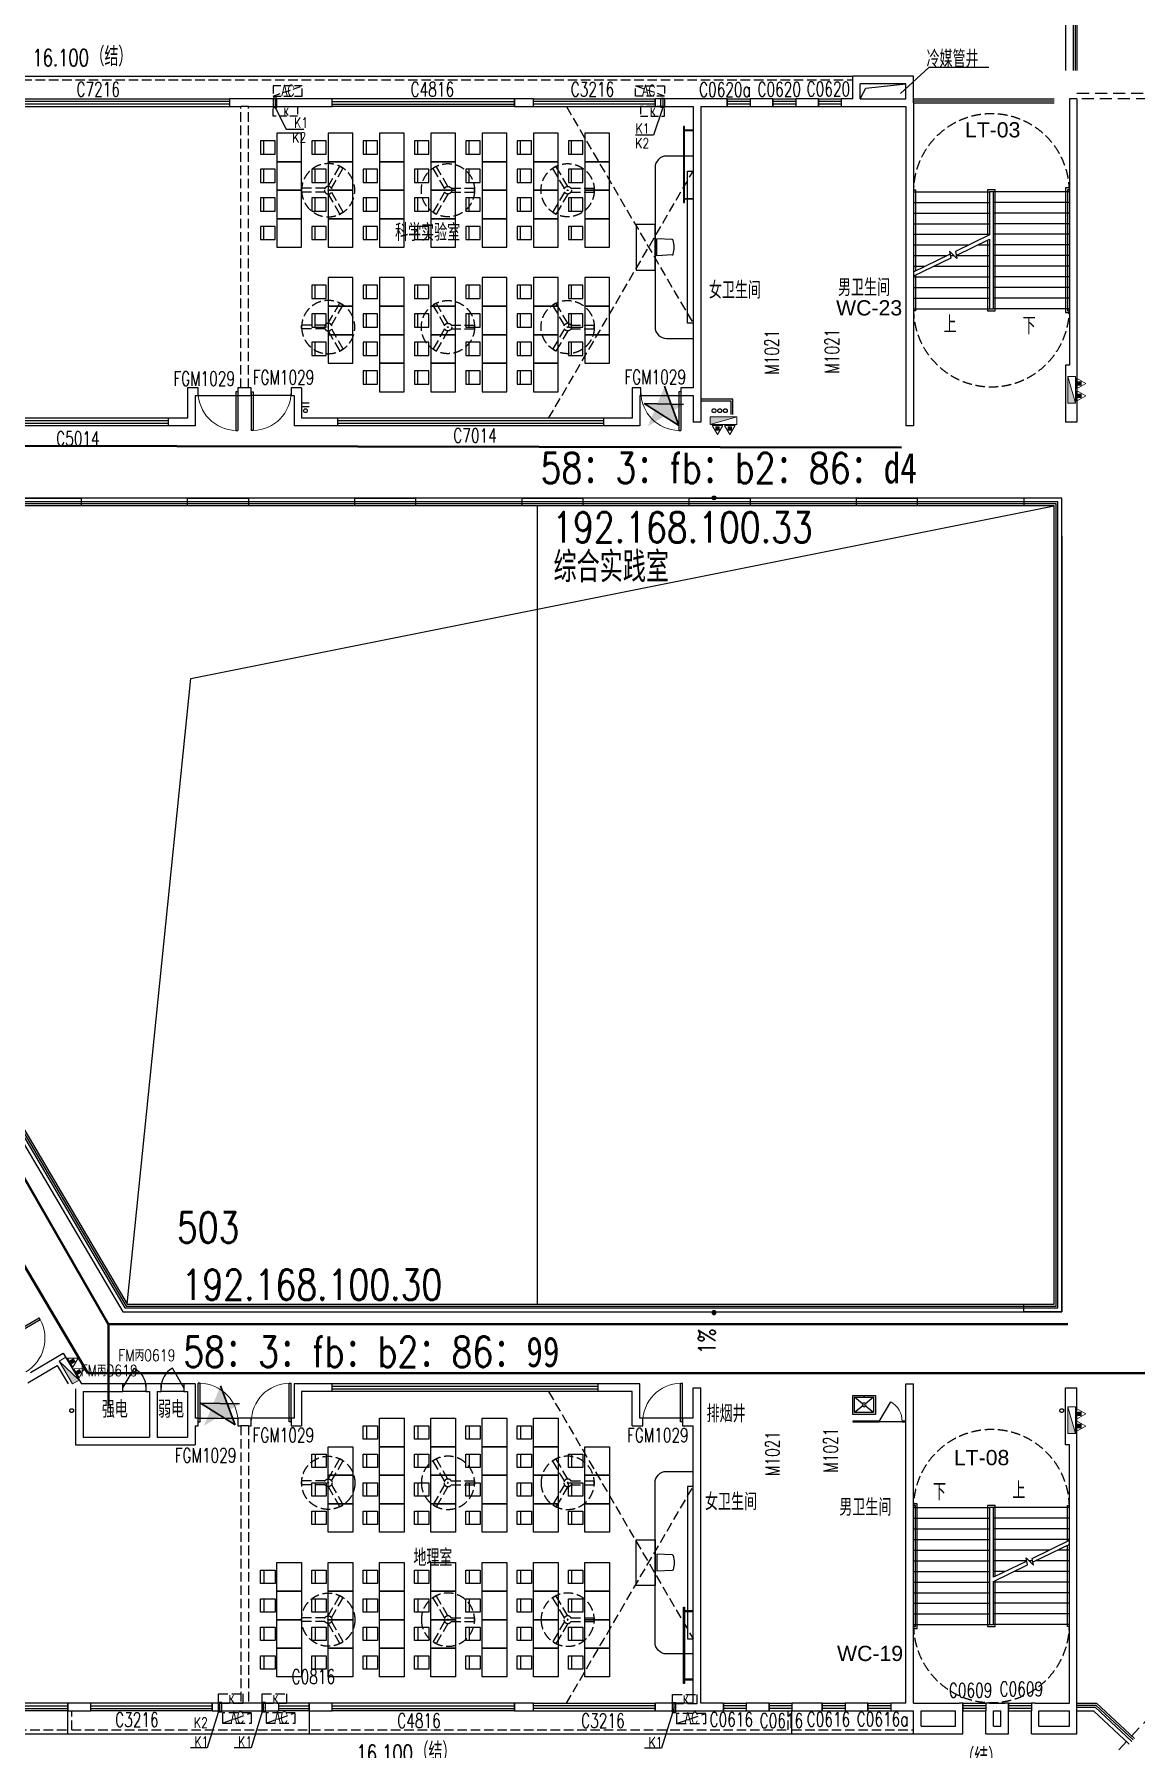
# Model space of a CAD drawing. Extents: x 447078 to 1776277, y 243534 to 519428.
# Drawn here: x 1409861 to 1438842, y 382447 to 427543 of the extents above; entities that cross this region are included whole.
import ezdxf

# ---------------------------------------------------------------- set-up
doc = ezdxf.new("R2010")
doc.units = 0
doc.header["$LTSCALE"] = 1000
doc.header["$MEASUREMENT"] = 0
for name, pattern in [('AP-02-RETAIL$0$DASH', [0.35, 0.25, -0.1]), ('CCDID0GLB00001', [30, 26.5, -1.5, 0.5, -1.5]), ('DASH', [0.35, 0.25, -0.1]), ('HIDDEN2', [4.7625, 3.175, -1.5875]), ('HIDDEN3', [1.905, 1.27, -0.635])]:
    doc.linetypes.add(name, pattern=pattern)
for name, color, linetype, lineweight in [('1#2#五层消火栓$0$P-HUDR-MISC', 13, 'Continuous', 25), ('1#2#五层消火栓$0$体育文娱中心3F消火栓$0$P-HUDR-MISC', 13, 'Continuous', 20), ('A桥架图层', 2, 'Continuous', 40), ('A门禁安装位置', 1, 'Continuous', 30)]:
    doc.layers.add(name, color=color, linetype=linetype, lineweight=lineweight)
doc.layers.add('2016.03.08修改', color=220, linetype='Continuous', plot=False)
doc.layers.add('2016.03.08房间名称备份', color=227, linetype='Continuous', plot=False)
for name, color, linetype in [('A-DOOR', 2, 'Continuous'), ('A-DOOR-FIRE', 2, 'Continuous'), ('A-DRAI', 61, 'Continuous'), ('A-EQPM-MECH', 191, 'Continuous'), ('A-FIXT', 211, 'Continuous'), ('A-FIXT-DASH', 211, 'HIDDEN3'), ('A-FURN', 251, 'Continuous'), ('A-HOLE', 41, 'Continuous'), ('A-HOLE-DASH', 21, 'HIDDEN2'), ('A-HRAL', 104, 'Continuous'), ('A-HYDR', 1, 'CCDID0GLB00001'), ('A-OVER', 23, 'Continuous'), ('A-STRS', 2, 'Continuous'), ('A-WALL', 140, 'Continuous'), ('A-WIND', 2, 'Continuous'), ('A-WIND-IDEN', 4, 'Continuous'), ('G-0-XREF', 2, 'Continuous'), ('G-ANNO-NOTE', 80, 'Continuous'), ('X-连廊栏杆修改', 43, 'Continuous'), ('家具', 9, 'Continuous')]:
    doc.layers.add(name, color=color, linetype=linetype)
doc.styles.add('_TCH_DIM', font='SIMPLEX', dxfattribs={"bigfont": 'GBCBIG'})
doc.styles.add('_TCH_WINDOW', font='SIMPLEX', dxfattribs={"height": 3.5, "bigfont": 'GBCBIG'})
doc.styles.add('CCDI_T_G01', font='')
doc.styles.add('CCDI_T_G02', font='simplex.shx', dxfattribs={"width": 0.8, "bigfont": 'zjdz.shx'})
doc.styles.add('Note$0$CCDI-TOG-02', font='simplex.shx', dxfattribs={"width": 0.8, "bigfont": 'zjdz.shx'})
doc.styles.get('CCDI_T_G01').set_extended_font_data('Arial')

# ---------------------------------------------------------------- blocks, each defined once
blk = doc.blocks.new('3600-2')
at = {"layer": 'A-STRS'}
for p, q in [((-2050, -280), (-50, -280)), ((2050, -280), (50, -280)), ((-2050, -560), (-50, -560)), ((-2050, -840), (-50, -840)), ((2050, -560), (50, -560)), ((2050, -840), (50, -840)), ((-2050, -1120), (-50, -1120)), ((2050, -1120), (50, -1120)), ((-2050, -1400), (-50, -1400)), ((-2050, -1680), (-50, -1680)), ((1519, -1400), (50, -1400)), ((926, -1680), (50, -1680)), ((1083, -1680), (989, -1680)), ((2050, -1680), (1171, -1680)), ((2050, -1400), (1748, -1400)), ((-2050, -1960), (-50, -1960)), ((-2050, -2240), (-50, -2240)), ((365, -1960), (50, -1960)), ((2050, -2240), (50, -2240)), ((2050, -1960), (594, -1960)), ((-2050, -2520), (-50, -2520)), ((2050, -2520), (50, -2520)), ((-2050, -2800), (-50, -2800)), ((-2050, -3080), (-50, -3080)), ((2050, -2800), (50, -2800)), ((2050, -3080), (50, -3080)), ((-2050, -3360), (-50, -3360)), ((2050, -3360), (50, -3360))]:
    blk.add_line(p, q, dxfattribs=at)
for points in [[(-2050, -3460), (-1950, -3460), (-1950, -180), (-2050, -180)], [(-2050, -3410), (-2000, -3410), (-2000, -230), (-2050, -230)], [(100, -2088), (100, -230), (-100, -230), (-100, -3410), (100, -3410), (100, -2200)], [(50, -2113), (50, -280), (-50, -280), (-50, -3360), (50, -3360), (50, -2224)], [(2000, -1167), (2000, -230), (2050, -230)], [(50, -2224), (947, -1789), (912, -1605), (1105, -1793), (1071, -1617), (2050, -1142)], [(2050, -1254), (1091, -1719)], [(2050, -3410), (2000, -3410), (2000, -1278)], [(927, -1687), (50, -2113)]]:
    blk.add_lwpolyline(points, dxfattribs=at)
at = {"layer": 'A-STRS', "linetype": 'DASH'}
for centre, start, end in [((0, -280), 0, 180), ((0, -3360), 180, 0)]:
    blk.add_arc(centre, 2051, start, end, dxfattribs=at)
blk = doc.blocks.new('连廊2F')
at = {"layer": 'A-HRAL'}
for p, q in [((101066, 106373), (101066, 99123)), ((101116, 106373), (101116, 99123))]:
    blk.add_line(p, q, dxfattribs=at)
for points in [[(101166, 56123), (101665, 56123), (102644, 55209)], [(101166, 56073), (101646, 56073), (102610, 55173)]]:
    blk.add_lwpolyline(points, dxfattribs=at)
at = {"layer": 'A-OVER'}
blk.add_line((100866, 106373), (100866, 99123), dxfattribs=at)
at = {"layer": 'X-连廊栏杆修改'}
blk.add_line((101166, 106373), (101166, 99123), dxfattribs=at)
for points in [[(101166, 56173), (101685, 56173), (102678, 55246)], [(101166, 55973), (101606, 55973), (102542, 55100)]]:
    blk.add_lwpolyline(points, dxfattribs=at)
blk = doc.blocks.new('DI LOU')
at = {"layer": 'A-FIXT'}
h = blk.add_hatch(dxfattribs=at)
h.set_pattern_fill('ANSI31', color=256, scale=10)
h.set_pattern_definition([(45, (-842091.153, -1894175.001), (-11.22532015, 11.22532015), [])])
h.paths.add_polyline_path([(-50, 0, 1), (50, 0, 1)])
blk.add_circle((0, 0), 50, dxfattribs=at)
blk = doc.blocks.new('PSG-LG1')
at = {"layer": 'A-DRAI'}
for centre in [(34500, 8700), (34650, 8700), (43600, 8700), (54350, 8700), (54500, 8700), (23792, 5228), (18274, 2571), (29446, -4765), (29575, -4689), (35966, -15330), (35837, -15406)]:
    blk.add_circle(centre, 50, dxfattribs=at)
at = {"layer": 'A-HYDR'}
for centre in [(54650, 8700), (23663, 5151), (18145, 2495), (37450, -17600), (63500, -17600)]:
    blk.add_circle(centre, 50, dxfattribs=at)
at = {"layer": 'A-WALL'}
for points in [[(34800, 8500), (34800, 8900), (34400, 8900)], [(34750, 8500), (34750, 8850), (34400, 8850)], [(43700, 8900), (43500, 8900)], [(43700, 8800), (43500, 8800)], [(54850, 8600), (54850, 9000), (54000, 9000)], [(54800, 8600), (54800, 8950), (54000, 8950)], [(24013, 5143), (23626, 4914), (23473, 5172)], [(23988, 5186), (23643, 4982), (23516, 5198)], [(29591, -4513), (29203, -4741), (29330, -4957)], [(29616, -4556), (29272, -4759), (29373, -4931)], [(36128, -15402), (35740, -15630), (35613, -15415)], [(36103, -15358), (35758, -15562), (35656, -15389)], [(36128, -15402), (36103, -15358)]]:
    blk.add_lwpolyline(points, dxfattribs=at)
blk = doc.blocks.new('CHAIR4')
at = {"layer": 'A-FURN'}
for p, q in [((-449, 226), (0, 248)), ((0, 248), (0, -248)), ((-449, -226), (0, -248))]:
    blk.add_line(p, q, dxfattribs=at)
for centre, radius, start, end in [((267, 0), 767, 164.2925, 195.7075), ((-447, 201), 25, 92.8624, 164.2925), ((-447, -201), 25, 195.7075, 267.1376)]:
    blk.add_arc(centre, radius, start, end, dxfattribs=at)
blk = doc.blocks.new('YZ')
at = {"layer": 'A-FURN'}
blk.add_line((85, 175), (85, -175), dxfattribs=at)
blk.add_lwpolyline([(0, -175), (0, 175), (380, 175), (380, -175)], close=True, dxfattribs=at)
blk = doc.blocks.new('dfc-1')
at = {"layer": 'A-FURN', "linetype": 'DASH'}
for p, q in [((0, 100), (306, 630)), ((87, 50), (392, 580)), ((-87, 50), (-698, 50)), ((-87, -50), (-698, -50)), ((0, -100), (306, -630)), ((87, -50), (392, -580))]:
    blk.add_line(p, q, dxfattribs=at)
for radius in [700, 100, 10]:
    blk.add_circle((0, 0), radius, dxfattribs=at)
for start, end in [(55.904, 64.096), (175.904, 184.096), (295.904, 304.096)]:
    blk.add_arc((0, 0), 700, start, end, dxfattribs=at)
blk = doc.blocks.new('JSJ-JS')
at = {"layer": 'A-FURN'}
for points in [[(-6750, 3400), (-6100, 3400), (-6100, 2650), (-6750, 2650)], [(-5400, 3400), (-4750, 3400), (-4750, 2650), (-5400, 2650)], [(-4050, 3400), (-3400, 3400), (-3400, 2650), (-4050, 2650)], [(-2700, 3400), (-2050, 3400), (-2050, 2650), (-2700, 2650)], [(-8100, 2650), (-7450, 2650), (-7450, 1900), (-8100, 1900)], [(-6750, 2650), (-6100, 2650), (-6100, 1900), (-6750, 1900)], [(-5400, 2650), (-4750, 2650), (-4750, 1900), (-5400, 1900)], [(-4050, 2650), (-3400, 2650), (-3400, 1900), (-4050, 1900)], [(-2700, 2650), (-2050, 2650), (-2050, 1900), (-2700, 1900)], [(-1350, 2650), (-700, 2650), (-700, 1900), (-1350, 1900)], [(-8100, 1900), (-7450, 1900), (-7450, 1150), (-8100, 1150)], [(-6750, 1900), (-6100, 1900), (-6100, 1150), (-6750, 1150)], [(-5400, 1900), (-4750, 1900), (-4750, 1150), (-5400, 1150)], [(-4050, 1900), (-3400, 1900), (-3400, 1150), (-4050, 1150)], [(-2700, 1900), (-2050, 1900), (-2050, 1150), (-2700, 1150)], [(-1350, 1900), (-700, 1900), (-700, 1150), (-1350, 1150)], [(1500, 1600), (1350, 1600), (1350, -2400), (1500, -2400)], [(-8100, 1150), (-7450, 1150), (-7450, 400), (-8100, 400)], [(-6750, 1150), (-6100, 1150), (-6100, 400), (-6750, 400)], [(-5400, 1150), (-4750, 1150), (-4750, 400), (-5400, 400)], [(-4050, 1150), (-3400, 1150), (-3400, 400), (-4050, 400)], [(-2700, 1150), (-2050, 1150), (-2050, 400), (-2700, 400)], [(-1350, 1150), (-700, 1150), (-700, 400), (-1350, 400)], [(500, 200), (500, -1000), (0, -1000), (0, 200)], [(-9450, -400), (-8800, -400), (-8800, -1150), (-9450, -1150)], [(-8100, -400), (-7450, -400), (-7450, -1150), (-8100, -1150)], [(-6750, -400), (-6100, -400), (-6100, -1150), (-6750, -1150)], [(-5400, -400), (-4750, -400), (-4750, -1150), (-5400, -1150)], [(-4050, -400), (-3400, -400), (-3400, -1150), (-4050, -1150)], [(-2700, -400), (-2050, -400), (-2050, -1150), (-2700, -1150)], [(-1350, -400), (-700, -400), (-700, -1150), (-1350, -1150)], [(-9450, -1150), (-8800, -1150), (-8800, -1900), (-9450, -1900)], [(-8100, -1150), (-7450, -1150), (-7450, -1900), (-8100, -1900)], [(-6750, -1150), (-6100, -1150), (-6100, -1900), (-6750, -1900)], [(-5400, -1150), (-4750, -1150), (-4750, -1900), (-5400, -1900)], [(-4050, -1150), (-3400, -1150), (-3400, -1900), (-4050, -1900)], [(-2700, -1150), (-2050, -1150), (-2050, -1900), (-2700, -1900)], [(-1350, -1150), (-700, -1150), (-700, -1900), (-1350, -1900)], [(1250, -3575), (1250, -1575), (1270, -1575), (1270, -3575)], [(1500, -1685), (1500, -1665), (1270, -1665), (1270, -1685)], [(-9450, -1900), (-8800, -1900), (-8800, -2650), (-9450, -2650)], [(-8100, -1900), (-7450, -1900), (-7450, -2650), (-8100, -2650)], [(-6750, -1900), (-6100, -1900), (-6100, -2650), (-6750, -2650)], [(-5400, -1900), (-4750, -1900), (-4750, -2650), (-5400, -2650)], [(-4050, -1900), (-3400, -1900), (-3400, -2650), (-4050, -2650)], [(-2700, -1900), (-2050, -1900), (-2050, -2650), (-2700, -2650)], [(-1350, -1900), (-700, -1900), (-700, -2650), (-1350, -2650)], [(-9450, -2650), (-8800, -2650), (-8800, -3400), (-9450, -3400)], [(-8100, -2650), (-7450, -2650), (-7450, -3400), (-8100, -3400)], [(-6750, -2650), (-6100, -2650), (-6100, -3400), (-6750, -3400)], [(-5400, -2650), (-4750, -2650), (-4750, -3400), (-5400, -3400)], [(-4050, -2650), (-3400, -2650), (-3400, -3400), (-4050, -3400)], [(-2700, -2650), (-2050, -2650), (-2050, -3400), (-2700, -3400)], [(-1350, -2650), (-700, -2650), (-700, -3400), (-1350, -3400)], [(1500, -3485), (1500, -3465), (1270, -3465), (1270, -3485)]]:
    blk.add_lwpolyline(points, close=True, dxfattribs=at)
at = {"layer": '家具', "linetype": 'DASH'}
for points in [[(-2302, 4100), (1500, -2400)], [(-1834, -4100), (1500, 1600)]]:
    blk.add_lwpolyline(points, dxfattribs=at)
at = {"layer": '家具'}
blk.add_lwpolyline([(1500, -2800), (800, -2800, -0.414214), (500, -2500), (500, 1700, -0.414214), (800, 2000), (1500, 2000)], format="xyb", dxfattribs=at)
at = {"layer": 'A-FURN'}
for name, p in [('YZ', (-7180, 3025)), ('YZ', (-5830, 3025)), ('YZ', (-4480, 3025)), ('YZ', (-3130, 3025)), ('dfc-1', (-8100, 1700)), ('YZ', (-8530, 2275)), ('YZ', (-7180, 2275)), ('YZ', (-5830, 2275)), ('YZ', (-4480, 2275)), ('YZ', (-3130, 2275)), ('YZ', (-1780, 2275)), ('YZ', (-8530, 1525)), ('YZ', (-7180, 1525)), ('YZ', (-5830, 1525)), ('YZ', (-4480, 1525)), ('YZ', (-3130, 1525)), ('YZ', (-1780, 1525)), ('YZ', (-8530, 775)), ('YZ', (-7180, 775)), ('YZ', (-5830, 775)), ('YZ', (-4480, 775)), ('YZ', (-3130, 775)), ('YZ', (-1780, 775)), ('YZ', (-9880, -775)), ('YZ', (-8530, -775)), ('YZ', (-7180, -775)), ('YZ', (-5830, -775)), ('YZ', (-4480, -775)), ('YZ', (-3130, -775)), ('YZ', (-1780, -775)), ('YZ', (-9880, -1525)), ('dfc-1', (-8100, -1900)), ('YZ', (-8530, -1525)), ('YZ', (-7180, -1525)), ('YZ', (-5830, -1525)), ('YZ', (-4480, -1525)), ('YZ', (-3130, -1525)), ('YZ', (-1780, -1525)), ('YZ', (-9880, -2275)), ('YZ', (-8530, -2275)), ('YZ', (-7180, -2275)), ('YZ', (-5830, -2275)), ('YZ', (-4480, -2275)), ('YZ', (-3130, -2275)), ('YZ', (-1780, -2275)), ('YZ', (-9880, -3025)), ('YZ', (-8530, -3025)), ('YZ', (-7180, -3025)), ('YZ', (-5830, -3025)), ('YZ', (-4480, -3025)), ('YZ', (-3130, -3025)), ('YZ', (-1780, -3025))]:
    blk.add_blockref(name, p, dxfattribs=at)
at = {"layer": 'A-FURN', "xscale": -1}
for p in [(-4950, 1700), (-1800, 1700), (-4950, -1900), (-1800, -1900)]:
    blk.add_blockref('dfc-1', p, dxfattribs=at)
at = {"layer": 'A-FURN', "extrusion": (0, 0, -1), "xscale": 0.9000000059604611, "yscale": 0.9000000059604611, "zscale": -0.9000000059604613, "rotation": 359.9999175806988}
blk.add_blockref('CHAIR4', (-550, -400), dxfattribs=at)
blk = doc.blocks.new('KTXT')
at = {"layer": 'A-EQPM-MECH', "linetype": 'DASH'}
blk.add_line((340603, 544837), (341368, 545104), dxfattribs=at)
at = {"layer": 'A-EQPM-MECH'}
blk.add_lwpolyline([(340486, 545130), (340586, 545130), (340586, 545380), (340486, 545380)], close=True, dxfattribs=at)
at = {"layer": 'A-EQPM-MECH', "linetype": 'DASH'}
for points in [[(341135, 545355), (340497, 545355), (340497, 545605), (341135, 545605)], [(340603, 544837), (341368, 544837), (341368, 545104), (340603, 545104)]]:
    blk.add_lwpolyline(points, close=True, dxfattribs=at)
at = {"layer": 'A-EQPM-MECH'}
blk.add_lwpolyline([(340536, 545130), (340536, 545380)], dxfattribs=at)
at = {"layer": 'A-FIXT-DASH'}
blk.add_lwpolyline([(340536, 545257), (340205, 544189), (339758, 544189)], dxfattribs=at)
at = {"layer": 'A-EQPM-MECH', "style": 'Note$0$CCDI-TOG-02', "text_generation_flag": 4, "width": 0.8}
blk.add_text('K', height=200, dxfattribs=at).set_placement((340774, 545575))
at = {"layer": 'A-EQPM-MECH', "style": '_TCH_DIM', "width": 0.705882}
blk.add_text('AC', height=297.5, dxfattribs=at).set_placement((340820, 544837))
at = {"layer": 'A-FIXT-DASH', "style": 'CCDI_T_G02', "width": 0.8}
blk.add_text('K1', height=265.8, dxfattribs=at).set_placement((339862, 544216))
blk = doc.blocks.new('KT-SWSN')
at = {"layer": 'A-EQPM-MECH', "linetype": 'DASH', "ltscale": 0.8}
blk.add_line((934546, 493315), (935311, 493581), dxfattribs=at)
for points in [[(934546, 493315), (935311, 493315), (935311, 493581), (934546, 493581)], [(935183, 492788), (934546, 492788), (934546, 493038), (935183, 493038)]]:
    blk.add_lwpolyline(points, close=True, dxfattribs=at)
at = {"layer": 'A-EQPM-MECH'}
blk.add_lwpolyline([(934546, 493013), (934646, 493013), (934646, 493263), (934546, 493263)], close=True, dxfattribs=at)
blk.add_lwpolyline([(934596, 493263), (934596, 493013)], dxfattribs=at)
at = {"layer": 'A-FIXT-DASH'}
blk.add_lwpolyline([(934596, 493013), (934887, 492446), (935357, 492446)], dxfattribs=at)
at = {"layer": 'A-EQPM-MECH', "style": '_TCH_DIM', "width": 0.705882}
blk.add_text('AC', height=297.5, dxfattribs=at).set_placement((934762, 493315))
at = {"layer": 'A-EQPM-MECH', "style": 'Note$0$CCDI-TOG-02', "text_generation_flag": 4, "width": 0.8}
blk.add_text('K', height=200, dxfattribs=at).set_placement((934822, 493006))
at = {"layer": 'A-FIXT-DASH', "style": 'CCDI_T_G02', "width": 0.8}
blk.add_text('K1', height=265.8, dxfattribs=at).set_placement((935094, 492483))
blk = doc.blocks.new('bc-kty')
at = {"layer": 'A-EQPM-MECH', "linetype": 'DASH', "ltscale": 0.8}
blk.add_line((100, 176), (-665, 443), dxfattribs=at)
for points in [[(100, 176), (-665, 176), (-665, 443), (100, 443)], [(-538, -350), (100, -350), (100, -100), (-538, -100)]]:
    blk.add_lwpolyline(points, close=True, dxfattribs=at)
at = {"layer": 'A-EQPM-MECH'}
blk.add_lwpolyline([(100, -125), (0, -125), (0, 125), (100, 125)], close=True, dxfattribs=at)
blk.add_lwpolyline([(50, 125), (50, -125)], dxfattribs=at)
at = {"layer": 'A-FIXT-DASH'}
blk.add_lwpolyline([(50, -125), (-194, -849), (-664, -849)], dxfattribs=at)
at = {"layer": 'A-EQPM-MECH', "style": '_TCH_DIM', "width": 0.705882}
blk.add_text('AC', height=297.5, dxfattribs=at).set_placement((-487, 176))
at = {"layer": 'A-EQPM-MECH', "style": 'Note$0$CCDI-TOG-02', "text_generation_flag": 4, "width": 0.8}
blk.add_text('K', height=200, dxfattribs=at).set_placement((-284, -132))
at = {"layer": 'A-FIXT-DASH', "style": 'CCDI_T_G02', "width": 0.8}
blk.add_text('K1', height=265.8, dxfattribs=at).set_placement((-664, -812))
blk = doc.blocks.new('200X1200')
at = {"layer": 'X-连廊栏杆修改'}
blk.add_lwpolyline([(-800, 200), (800, 200), (800, 0), (-800, 0)], close=True, dxfattribs=at)
blk = doc.blocks.new('ETE5466')
at = {"layer": 'A-OVER'}
for p in [(-7100, 2200), (-2700, 2200), (1700, 2200), (6100, 2200), (10500, 2200), (14900, 2200)]:
    blk.add_blockref('200X1200', p, dxfattribs=at)
blk = doc.blocks.new('$DorLib2D$00000228')
at = {"color": 0}
blk.add_line((0.5, 0), (0, 0.866), dxfattribs=at)
blk.add_arc((0.5, 0), 1, 120, 180, dxfattribs=at)
blk = doc.blocks.new('$TCHSYS$WIN2D')
for p, q in [((-0.5, 0.5), (0.5, 0.5)), ((-0.5, 0.5), (-0.5, -0.5)), ((0.5, 0.5), (0.5, -0.5)), ((0.5, 0.1667), (-0.5, 0.1667)), ((0.5, -0.1667), (-0.5, -0.1667)), ((-0.5, -0.5), (0.5, -0.5))]:
    blk.add_line(p, q)
blk = doc.blocks.new('$DorLib2D$00000001')
for p, q in [((0.45, 0.975), (0.5, 0.975)), ((0.45, 0), (0.45, 0.975)), ((0.5, 0), (0.5, 0.975)), ((0.5, 0), (0.45, 0))]:
    blk.add_line(p, q)
at = {"lineweight": 13}
blk.add_arc((0.475, 0), 0.975, 91.4693, 180, dxfattribs=at)
blk = doc.blocks.new('$lvtry$00000191')
at = {"color": 0}
for p, q in [((-250, -50, 0), (-39, -219, 0)), ((-250, -450, 0), (-39, -281, 0)), ((39, -219, 0), (250, -50, 0)), ((39, -281, 0), (250, -450, 0))]:
    blk.add_line(p, q, dxfattribs=at)
at = {"color": 0, "elevation": 0}
for points in [[(300, -500), (300, 0), (-300, 0), (-300, -500)], [(250, -450), (250, -50), (-250, -50), (-250, -450)]]:
    blk.add_lwpolyline(points, close=True, dxfattribs=at)
at = {"color": 0}
blk.add_circle((0, -250, 0), 50, dxfattribs=at)
for p in [(0, -50, 0), (0, -250, 0)]:
    blk.add_point(p, dxfattribs=at)
blk = doc.blocks.new('1#2#五层消火栓$0$体育文娱中心3F消火栓$0$A$C59133534')
at = {"layer": '1#2#五层消火栓$0$体育文娱中心3F消火栓$0$P-HUDR-MISC', "ltscale": 5}
blk.add_hatch(color=256, dxfattribs=at).paths.add_polyline_path([(50, 0), (-650, 200), (-650, 0)])
at = {"layer": '1#2#五层消火栓$0$体育文娱中心3F消火栓$0$P-HUDR-MISC'}
h = blk.add_hatch(dxfattribs=at)
h.set_pattern_fill('JIS_WOOD', color=256, scale=20, style=0)
h.set_pattern_definition([(45, (39.371, -152.983), (-10, 10), [])])
h.paths.add_polyline_path([(-410.5, 259), (-410.5, 350), (-501.5, 350), (-501.5, 259)])
h = blk.add_hatch(dxfattribs=at)
h.set_pattern_fill('JIS_WOOD', color=256, scale=20, style=0)
h.set_pattern_definition([(45, (360.371, -152.983), (-10, 10), [])])
h.paths.add_polyline_path([(-89.5, 259), (-89.5, 350), (-180.5, 350), (-180.5, 259)])
for p, q in [((-456, 469), (-595, 228)), ((-456, 469), (-317, 228)), ((-135, 469), (-274, 228)), ((-135, 469), (4, 228)), ((-650, 200), (50, 0)), ((-595, 228), (-317, 228)), ((-501.5, 259), (-501.5, 350)), ((-501.5, 350), (-410.5, 350)), ((-501.5, 259), (-410.5, 259)), ((-410.5, 259), (-410.5, 350)), ((-274, 228), (4, 228)), ((-180.5, 259), (-180.5, 350)), ((-180.5, 350), (-89.5, 350)), ((-180.5, 259), (-89.5, 259)), ((-89.5, 259), (-89.5, 350))]:
    blk.add_line(p, q, dxfattribs=at)
at = {"layer": '1#2#五层消火栓$0$体育文娱中心3F消火栓$0$P-HUDR-MISC', "ltscale": 5}
blk.add_lwpolyline([(-650, 200), (50, 200), (50, 0), (-650, 0)], close=True, dxfattribs=at)
blk = doc.blocks.new('1#2#五层消火栓')
at = {"layer": '1#2#五层消火栓$0$P-HUDR-MISC', "ltscale": 0.1, "xscale": -1}
for p, rotation in [((1437056, 418491), 270), ((1428296, 417481), 180), ((1410541, 392601), 300.5273653962373), ((1437056, 391391), 270)]:
    blk.add_blockref('1#2#五层消火栓$0$体育文娱中心3F消火栓$0$A$C59133534', p, dxfattribs=dict(at, rotation=rotation))
blk = doc.blocks.new('$TCHSYS$APDOOR2D')
blk.add_line((0.5, 0), (0, 0.866))
at = {"lineweight": 13}
blk.add_arc((0.5, 0), 1, 120, 180, dxfattribs=at)
blk = doc.blocks.new('门禁点位')
at = {"layer": 'A门禁安装位置'}
h = blk.add_hatch(color=256, dxfattribs=at)
h.paths.add_polyline_path([(-211491, 79015), (-211665, 79485), (-211858, 79022)])
h.paths.add_polyline_path([(-211858, 79022), (-211926, 78858), (-211670, 78698), (-211429, 78847), (-211491, 79015)])
h.paths.add_polyline_path([(-211429, 78847), (-211165, 79009), (-211491, 79015), (-211429, 78847)])
h.paths.add_polyline_path([(-211670, 78698), (-211285, 78457), (-211429, 78847)])
h.paths.add_polyline_path([(-211926, 78858), (-212105, 78430), (-211670, 78698)])
h.paths.add_polyline_path([(-211858, 79022), (-212198, 79028), (-211926, 78858)])
for p, q in [((-211665, 79485), (-211285, 78457)), ((-212198, 79028), (-211165, 79009)), ((-211285, 78457), (-212198, 79028))]:
    blk.add_line(p, q, dxfattribs=at)

msp = doc.modelspace()

# ---------------------------------------------------------------- linework, layer by layer
at = {"layer": '2016.03.08房间名称备份', "linetype": 'DASH'}
for p, q in [((1415295.6, 418241.4), (1415295.6, 425641.4)), ((1415495.6, 418241.4), (1415495.6, 425641.4)), ((1415295.6, 390941.4), (1415295.6, 383641.4)), ((1415495.6, 390941.4), (1415495.6, 383641.4))]:
    msp.add_line(p, q, dxfattribs=at)
at = {"layer": 'A-DOOR'}
for p, q in [((1414170.6, 418041.4), (1415220.6, 418041.4)), ((1416620.6, 418041.4), (1415570.6, 418041.4)), ((1425820.6, 418041.4), (1426870.6, 418041.4)), ((1412795.6, 392041.4), (1412195.6, 392041.4)), ((1413795.6, 392041.4), (1413195.6, 392041.4)), ((1412795.6, 391841.4), (1412195.6, 391841.4)), ((1413795.6, 391841.4), (1413195.6, 391841.4)), ((1414170.6, 391141.4), (1415220.6, 391141.4)), ((1416620.6, 391141.4), (1415570.6, 391141.4)), ((1426920.6, 391141.4), (1425870.6, 391141.4))]:
    msp.add_line(p, q, dxfattribs=at)
at = {"layer": 'A-FIXT'}
for p, q in [((1432095.7, 391066.5), (1431395.7, 391066.5)), ((1431395.7, 391066.5), (1431395.7, 391041.5)), ((1431395.7, 391041.5), (1432095.7, 391041.5)), ((1432095.7, 391041.5), (1432095.7, 391066.5)), ((1432795.7, 391066.5), (1432695.7, 391066.5)), ((1432695.7, 391066.5), (1432695.7, 391041.5)), ((1432695.7, 391041.5), (1432795.7, 391041.5)), ((1432795.7, 391041.5), (1432795.7, 391066.5))]:
    msp.add_line(p, q, dxfattribs=at)
msp.add_lwpolyline([(1427912.7, 392459.9, 0, 0, 0), (1427912.7, 393477.5, 60, 0, 0), (1427912.7, 393657.5, 0, 0, 0)], format="xyseb", dxfattribs=at)
msp.add_lwpolyline([(1432695.7, 391041.5), (1432095.7, 391041.5)], dxfattribs=at)
at = {"layer": 'A-HOLE'}
for points in [[(1431595.6, 425841.5), (1431745, 426128.1), (1432795.6, 426241.4)], [(1412303.3, 394141.4), (1413976.3, 410595.3), (1436695.6, 415141.4)]]:
    msp.add_lwpolyline(points, dxfattribs=at)
at = {"layer": 'A-HOLE-DASH', "ltscale": 0.1}
for points in [[(1437295.6, 425991.4), (1440595.6, 425991.4)], [(1440595.6, 425841.4), (1437295.6, 425841.4)], [(1438393.3, 382416.9), (1441195.6, 385419.6)]]:
    msp.add_lwpolyline(points, dxfattribs=at)
at = {"layer": 'A-HRAL'}
for points in [[(1432995.6, 425791.4), (1436695.6, 425791.4)], [(1432995.6, 425741.4), (1436695.6, 425741.4)]]:
    msp.add_lwpolyline(points, dxfattribs=at)
for points in [[(1403015.6, 411941.4), (1402566, 411941.4, 0.5804224), (1402135.3, 411187.4), (1412246.1, 394041.4), (1436795.6, 394041.4), (1436795.6, 415241.4), (1406695.6, 415241.4)], [(1403015.6, 411891.4), (1402566, 411891.4, 0.5804224), (1402178.4, 411212.8), (1412274.7, 394091.4), (1436745.6, 394091.4), (1436745.6, 415191.4), (1406695.6, 415191.4)]]:
    msp.add_lwpolyline(points, format="xyb", dxfattribs=at)
at = {"layer": 'A-OVER'}
for p, q in [((1387395.6, 426441.4), (1431395.6, 426441.4)), ((1423095.6, 415141.4), (1423095.6, 394141.4)), ((1410745.6, 382841.4), (1410745.6, 383441.4)), ((1429795.6, 382841.4), (1429795.6, 383441.4))]:
    msp.add_line(p, q, dxfattribs=at)
at = {"layer": 'A-OVER', "linetype": 'AP-02-RETAIL$0$DASH'}
for p, q in [((1387495.6, 426341.4), (1431395.6, 426341.4)), ((1410845.6, 382941.4), (1410845.6, 383441.4)), ((1429695.6, 382941.4), (1429695.6, 383441.4))]:
    msp.add_line(p, q, dxfattribs=at)
at = {"layer": 'A-OVER'}
for points in [[(1432995.6, 425841.4), (1436695.6, 425841.4)], [(1398636.1, 395072), (1405848.3, 382841.4), (1417095.6, 382841.4)], [(1417095.6, 383441.4), (1417095.6, 382841.4), (1432995.6, 382841.4)]]:
    msp.add_lwpolyline(points, dxfattribs=at)
for points in [[(1403015.6, 412041.4), (1402566, 412041.4, 0.5804224), (1402049.2, 411136.6), (1412189, 393941.4), (1436895.6, 393941.4), (1436895.6, 415341.4), (1406695.6, 415341.4)], [(1403015.6, 411841.4), (1402566, 411841.4, 0.5804224), (1402221.5, 411238.2), (1412303.3, 394141.4), (1436695.6, 394141.4), (1436695.6, 415141.4), (1406695.6, 415141.4)]]:
    msp.add_lwpolyline(points, format="xyb", dxfattribs=at)
at = {"layer": 'A-OVER', "linetype": 'AP-02-RETAIL$0$DASH'}
for points in [[(1398722.3, 395122.8), (1405905.5, 382941.4), (1410745.6, 382941.4)], [(1410845.6, 382941.4), (1429695.6, 382941.4)], [(1429795.6, 382941.4), (1432995.6, 382941.4)]]:
    msp.add_lwpolyline(points, dxfattribs=at)
at = {"layer": 'A-WALL'}
for p, q in [((1431395.6, 425841.4), (1431395.6, 426441.4)), ((1432995.6, 426441.4), (1431395.6, 426441.4)), ((1431595.6, 425841.4), (1431595.6, 426241.4)), ((1432795.6, 426241.4), (1431595.6, 426241.4)), ((1432795.6, 425841.4), (1432795.6, 426241.4)), ((1432995.6, 425741.4), (1432995.6, 426441.4)), ((1415395.6, 425841.4), (1414995.6, 425841.4)), ((1414995.6, 425841.4), (1414995.6, 425641.4)), ((1417695.6, 425841.4), (1415395.6, 425841.4)), ((1417695.6, 425641.4), (1417695.6, 425841.4)), ((1422995.6, 425841.4), (1422495.6, 425841.4)), ((1422495.6, 425841.4), (1422495.6, 425641.4)), ((1422995.6, 425641.4), (1422995.6, 425841.4)), ((1427295.6, 425841.4), (1426195.6, 425841.4)), ((1426195.6, 425841.4), (1426195.6, 425641.4)), ((1428095.6, 425841.4), (1427295.6, 425841.4)), ((1428095.6, 425641.4), (1428095.6, 425841.4)), ((1429295.6, 425841.4), (1428695.6, 425841.4)), ((1428695.6, 425841.4), (1428695.6, 425641.4)), ((1429295.6, 425641.4), (1429295.6, 425841.4)), ((1430495.6, 425841.4), (1429895.6, 425841.4)), ((1429895.6, 425841.4), (1429895.6, 425641.4)), ((1430495.6, 425641.4), (1430495.6, 425841.4)), ((1431395.6, 425841.4), (1431095.6, 425841.4)), ((1431095.6, 425841.4), (1431095.6, 425641.4)), ((1431595.6, 425841.4), (1432795.6, 425841.4)), ((1432995.6, 425741.4), (1432995.6, 417241.4)), ((1437095.6, 425841.4), (1437095.6, 418841.4)), ((1437295.6, 425841.4), (1437095.6, 425841.4)), ((1437295.6, 425841.4), (1437295.6, 418841.4)), ((1414995.6, 425641.4), (1415295.6, 425641.4)), ((1415495.6, 425641.4), (1417695.6, 425641.4)), ((1422495.6, 425641.4), (1422995.6, 425641.4)), ((1426195.6, 425641.4), (1427195.6, 425641.4)), ((1427195.6, 425641.4), (1427195.6, 418241.4)), ((1427395.6, 425641.4), (1428095.6, 425641.4)), ((1427395.6, 425641.4), (1427395.6, 418141.4)), ((1428695.6, 425641.4), (1429295.6, 425641.4)), ((1429895.6, 425641.4), (1430495.6, 425641.4)), ((1431095.6, 425641.4), (1431495.6, 425641.4)), ((1431495.6, 425641.4), (1432795.6, 425641.4)), ((1432795.6, 425641.4), (1432795.6, 417241.4)), ((1437095.6, 418841.4), (1436995.6, 418841.4)), ((1436995.6, 418841.4), (1436995.6, 417341.4)), ((1437295.6, 418841.4), (1437295.6, 417341.4)), ((1414170.6, 418241.4), (1413895.6, 418241.4)), ((1413895.6, 418241.4), (1413895.6, 417441.4)), ((1414095.6, 418041.4), (1414170.6, 418041.4)), ((1414095.6, 418041.4), (1414095.6, 417241.4)), ((1414170.6, 418041.4), (1414170.6, 418241.4)), ((1415295.6, 418241.4), (1415220.6, 418241.4)), ((1415220.6, 418241.4), (1415220.6, 418041.4)), ((1415220.6, 418041.4), (1415395.6, 418041.4)), ((1415395.6, 418041.4), (1415570.6, 418041.4)), ((1415570.6, 418241.4), (1415495.6, 418241.4)), ((1415570.6, 418041.4), (1415570.6, 418241.4)), ((1416895.6, 418241.4), (1416620.6, 418241.4)), ((1416620.6, 418241.4), (1416620.6, 418041.4)), ((1416620.6, 418041.4), (1416695.6, 418041.4)), ((1416695.6, 418041.4), (1416695.6, 417241.4)), ((1416895.6, 418241.4), (1416895.6, 417441.4)), ((1425595.6, 418241.4), (1425595.6, 417441.4)), ((1425820.6, 418241.4), (1425595.6, 418241.4)), ((1425795.6, 418041.4), (1425795.6, 417241.4)), ((1425795.6, 418041.4), (1425820.6, 418041.4)), ((1425820.6, 418041.4), (1425820.6, 418241.4)), ((1427195.6, 418241.4), (1426870.6, 418241.4)), ((1426870.6, 418241.4), (1426870.6, 418041.4)), ((1426870.6, 418041.4), (1427195.6, 418041.4)), ((1427195.6, 418041.4), (1427195.6, 417341.4)), ((1427395.6, 418141.4), (1427395.6, 417341.4)), ((1413895.6, 417441.4), (1413395.6, 417441.4)), ((1413395.6, 417241.4, 1500), (1413395.6, 417441.4, 1500)), ((1414095.6, 417241.4), (1413395.6, 417241.4)), ((1417845.6, 417241.4), (1416695.6, 417241.4)), ((1417845.6, 417441.4), (1416895.6, 417441.4)), ((1417845.6, 417241.4, 1500), (1417845.6, 417441.4, 1500)), ((1425595.6, 417441.4), (1424845.6, 417441.4)), ((1424845.6, 417241.4, 1500), (1424845.6, 417441.4, 1500)), ((1425795.6, 417241.4), (1424845.6, 417241.4)), ((1427395.6, 417341.4), (1427195.6, 417341.4)), ((1432995.6, 417241.4), (1432795.6, 417241.4)), ((1437295.6, 417341.4), (1436995.6, 417341.4)), ((1409763.1, 392346.1), (1410624.5, 392854)), ((1410624.5, 392854), (1411103.7, 392041.4)), ((1409692.4, 392072.2), (1410467.6, 392529.4)), ((1410467.6, 392529.4), (1410755.4, 392041.4)), ((1410945.6, 391915.8), (1410945.6, 390441.4)), ((1412195.6, 392041.4), (1411103.7, 392041.4)), ((1412195.6, 391841.4), (1412195.6, 392041.4)), ((1412995.6, 392041.4), (1412795.6, 392041.4)), ((1412795.6, 392041.4), (1412795.6, 391841.4)), ((1413195.6, 392041.4), (1412995.6, 392041.4)), ((1413195.6, 391841.4), (1413195.6, 392041.4)), ((1414095.6, 392041.4), (1413795.6, 392041.4)), ((1413795.6, 392041.4), (1413795.6, 391841.4)), ((1414095.6, 392041.4), (1414095.6, 391141.4)), ((1416695.6, 392041.4), (1416695.6, 391141.4)), ((1417695.6, 392041.4), (1416695.6, 392041.4)), ((1424695.6, 391841.4, 1500), (1424695.6, 392041.4, 1500)), ((1425795.6, 392041.4), (1424695.6, 392041.4)), ((1425795.6, 391141.4), (1425795.6, 392041.4)), ((1427195.6, 391141.4), (1427195.6, 391941.4)), ((1427195.6, 391941.4), (1427395.6, 391941.4)), ((1427395.6, 391041.4), (1427395.6, 391941.4)), ((1432795.6, 383641.4), (1432795.6, 392041.4)), ((1432795.6, 392041.4), (1432995.6, 392041.4)), ((1432995.6, 383641.4), (1432995.6, 392041.4)), ((1436995.6, 390441.4), (1436995.6, 391941.4)), ((1436995.6, 391941.4), (1437295.6, 391941.4)), ((1437295.6, 390441.4), (1437295.6, 391941.4)), ((1411145.6, 391841.4), (1411145.6, 390641.4)), ((1411145.6, 391841.4), (1412195.6, 391841.4)), ((1412795.6, 391841.4), (1412895.6, 391841.4)), ((1412895.6, 391841.4), (1412895.6, 390641.4)), ((1413095.6, 391841.4), (1413095.6, 390641.4)), ((1413095.6, 391841.4), (1413195.6, 391841.4)), ((1413795.6, 391841.4), (1413895.6, 391841.4)), ((1413895.6, 391841.4), (1413895.6, 391041.4)), ((1416895.6, 391841.4), (1416895.6, 390941.4)), ((1417695.6, 391841.4), (1416895.6, 391841.4)), ((1425595.6, 391841.4), (1424695.6, 391841.4)), ((1425595.6, 390941.4), (1425595.6, 391841.4)), ((1413895.6, 391041.4), (1413895.6, 390641.4)), ((1414170.6, 391141.4), (1414095.6, 391141.4)), ((1414170.6, 390941.4), (1414170.6, 391141.4)), ((1415395.6, 391141.4), (1415220.6, 391141.4)), ((1415220.6, 391141.4), (1415220.6, 390941.4)), ((1415570.6, 391141.4), (1415395.6, 391141.4)), ((1415570.6, 390941.4), (1415570.6, 391141.4)), ((1416695.6, 391141.4), (1416620.6, 391141.4)), ((1416620.6, 391141.4), (1416620.6, 390941.4)), ((1425870.6, 391141.4), (1425795.6, 391141.4)), ((1425870.6, 390941.4), (1425870.6, 391141.4)), ((1427195.6, 391141.4), (1426920.6, 391141.4)), ((1426920.6, 391141.4), (1426920.6, 390941.4)), ((1427395.6, 383641.4), (1427395.6, 391041.4)), ((1411145.6, 390641.4), (1412895.6, 390641.4)), ((1413095.6, 390641.4), (1413895.6, 390641.4)), ((1414095.6, 390941.4), (1414170.6, 390941.4)), ((1414095.6, 390941.4), (1414095.6, 390441.4)), ((1415220.6, 390941.4), (1415295.6, 390941.4)), ((1415495.6, 390941.4), (1415570.6, 390941.4)), ((1416620.6, 390941.4), (1416895.6, 390941.4)), ((1425595.6, 390941.4), (1425870.6, 390941.4)), ((1426920.6, 390941.4), (1427195.6, 390941.4)), ((1427195.6, 383641.4), (1427195.6, 390941.4)), ((1410945.6, 390441.4), (1412995.6, 390441.4)), ((1412995.6, 390441.4), (1414095.6, 390441.4)), ((1437095.6, 390441.4), (1436995.6, 390441.4)), ((1437095.6, 383641.4), (1437095.6, 390441.4)), ((1437295.6, 383541.4), (1437295.6, 390441.4)), ((1411345.6, 383641.4), (1410745.6, 383641.4)), ((1410745.6, 383641.4), (1410745.6, 383441.4)), ((1410745.6, 383441.4), (1411345.6, 383441.4)), ((1411345.6, 383441.4), (1411345.6, 383641.4)), ((1415295.6, 383641.4), (1414545.6, 383641.4)), ((1414545.6, 383641.4), (1414545.6, 383441.4)), ((1414545.6, 383441.4), (1415395.6, 383441.4)), ((1415395.6, 383441.4), (1416295.6, 383441.4)), ((1416295.6, 383641.4), (1415495.6, 383641.4)), ((1416295.6, 383441.4), (1416295.6, 383641.4)), ((1417695.6, 383641.4), (1417095.6, 383641.4)), ((1417095.6, 383641.4), (1417095.6, 383441.4)), ((1417095.6, 383441.4), (1417695.6, 383441.4)), ((1417695.6, 383441.4), (1417695.6, 383641.4)), ((1422995.6, 383641.4), (1422495.6, 383641.4)), ((1422495.6, 383641.4), (1422495.6, 383441.4)), ((1422495.6, 383441.4), (1422995.6, 383441.4)), ((1422995.6, 383441.4), (1422995.6, 383641.4)), ((1427195.6, 383641.4), (1426195.6, 383641.4)), ((1426195.6, 383641.4), (1426195.6, 383441.4)), ((1426195.6, 383441.4), (1427295.6, 383441.4)), ((1427295.6, 383441.4), (1427995.6, 383441.4)), ((1427995.6, 383641.4), (1427395.6, 383641.4)), ((1427995.6, 383441.4), (1427995.6, 383641.4)), ((1429195.6, 383641.4), (1428595.6, 383641.4)), ((1428595.6, 383641.4), (1428595.6, 383441.4)), ((1428595.6, 383441.4), (1429195.6, 383441.4)), ((1429195.6, 383441.4), (1429195.6, 383641.4)), ((1430595.6, 383641.4), (1429795.6, 383641.4)), ((1429795.6, 383641.4), (1429795.6, 383441.4)), ((1429795.6, 383441.4), (1430595.6, 383441.4)), ((1430595.6, 383441.4), (1430595.6, 383641.4)), ((1431795.6, 383641.4), (1431195.6, 383641.4)), ((1431195.6, 383641.4), (1431195.6, 383441.4)), ((1431195.6, 383441.4), (1431795.6, 383441.4)), ((1431795.6, 383441.4), (1431795.6, 383641.4)), ((1432795.6, 383641.4), (1432395.6, 383641.4)), ((1432395.6, 383641.4), (1432395.6, 383441.4)), ((1432395.6, 383441.4), (1432895.6, 383441.4)), ((1432895.6, 383441.4), (1432995.6, 383441.4)), ((1432995.6, 383641.4), (1433095.6, 383641.4)), ((1432995.6, 382841.4), (1432995.6, 383441.4)), ((1433095.6, 383641.4), (1434195.6, 383641.4)), ((1433195.6, 383041.4), (1433195.6, 383441.4)), ((1433195.6, 383441.4), (1434095.6, 383441.4)), ((1434095.6, 383041.4), (1434095.6, 383441.4)), ((1434295.6, 383641.4), (1434195.6, 383641.4)), ((1434295.6, 383441.4), (1434295.6, 383641.4)), ((1434295.6, 382841.4), (1434295.6, 383441.4)), ((1434995.6, 383641.4), (1434895.6, 383641.4)), ((1434895.6, 383641.4), (1434895.6, 383441.4)), ((1434895.6, 382841.4), (1434895.6, 383441.4)), ((1434995.6, 383641.4), (1435395.6, 383641.4)), ((1435095.6, 383041.4), (1435095.6, 383441.4)), ((1435095.6, 383441.4), (1435295.6, 383441.4)), ((1435295.6, 383041.4), (1435295.6, 383441.4)), ((1435495.6, 383641.4), (1435395.6, 383641.4)), ((1435495.6, 383441.4), (1435495.6, 383641.4)), ((1435495.6, 382841.4), (1435495.6, 383441.4)), ((1436195.6, 383641.4), (1436095.6, 383641.4)), ((1436095.6, 383641.4), (1436095.6, 383441.4)), ((1436095.6, 382841.4), (1436095.6, 383441.4)), ((1436195.6, 383641.4), (1437095.6, 383641.4)), ((1436295.6, 383041.4), (1436295.6, 383441.4)), ((1436295.6, 383441.4), (1437095.6, 383441.4)), ((1437095.6, 383041.4), (1437095.6, 383441.4)), ((1437295.6, 382841.4), (1437295.6, 383541.4)), ((1433195.6, 383041.4), (1434095.6, 383041.4)), ((1435095.6, 383041.4), (1435295.6, 383041.4)), ((1436295.6, 383041.4), (1437095.6, 383041.4)), ((1432995.6, 382841.4), (1434295.6, 382841.4)), ((1434895.6, 382841.4), (1435495.6, 382841.4)), ((1436095.6, 382841.4), (1437295.6, 382841.4))]:
    msp.add_line(p, q, dxfattribs=at)
for points in [[(1415495.6, 425641.4), (1415295.6, 425641.4)], [(1415495.6, 418241.4), (1415295.6, 418241.4)], [(1415495.6, 390941.4), (1415295.6, 390941.4)], [(1415495.6, 383641.4), (1415295.6, 383641.4)]]:
    msp.add_lwpolyline(points, dxfattribs=at)
at = {"layer": 'A-WIND'}
for p, q in [((1413395.6, 417441.4, 1500), (1408395.6, 417441.4, 1500)), ((1413395.6, 417374.7, 1500), (1408395.6, 417374.7, 1500)), ((1413395.6, 417308.1, 1500), (1408395.6, 417308.1, 1500)), ((1413395.6, 417241.4), (1408395.6, 417241.4)), ((1424845.6, 417441.4, 1500), (1417845.6, 417441.4, 1500)), ((1424845.6, 417374.7, 1500), (1417845.6, 417374.7, 1500)), ((1424845.6, 417308.1, 1500), (1417845.6, 417308.1, 1500)), ((1424845.6, 417241.4), (1417845.6, 417241.4)), ((1417695.6, 391841.4, 1500), (1417695.6, 392041.4, 1500)), ((1424695.6, 392041.4, 1500), (1417695.6, 392041.4, 1500)), ((1424695.6, 391974.7, 1500), (1417695.6, 391974.7, 1500)), ((1424695.6, 391908.1, 1500), (1417695.6, 391908.1, 1500)), ((1424695.6, 391845.5, 1500), (1417695.6, 391845.5, 1500))]:
    msp.add_line(p, q, dxfattribs=at)
at = {"layer": 'A桥架图层'}
for p, q in [((1399671, 416738.1), (1432680.1, 416675.1)), ((1411817.5, 393608.9), (1399671, 414671.9)), ((1411266.5, 392324.4), (1398785.5, 413469.8)), ((1411814.8, 391451.5), (1411814.8, 393617.4)), ((1411814.8, 393617.4), (1437054.8, 393617.4)), ((1413542.7, 392324.4), (1411266.5, 392324.4)), ((1440278.6, 392322.5), (1413540.1, 392322.5))]:
    msp.add_line(p, q, dxfattribs=at)
at = {"layer": 'G-ANNO-NOTE'}
msp.add_lwpolyline([(1434978.8, 426668.2), (1433399.1, 426668.2), (1432656.4, 425989.9)], dxfattribs=at)
at = {"layer": 'X-连廊栏杆修改'}
for points in [[(1436895.6, 414341.4), (1436895.6, 415341.4), (1435895.6, 415341.4), (1435895.6, 415141.4)], [(1436895.6, 414341.4), (1436895.6, 393941.4), (1435895.6, 393941.4), (1435895.6, 394141.4)]]:
    msp.add_lwpolyline(points, dxfattribs=at)

# ---------------------------------------------------------------- block references
msp.add_blockref('连廊2F', (1336129.1, 327468.2))
at = {"layer": '2016.03.08修改', "linetype": 'DASH', "xscale": -1, "rotation": 180}
msp.add_blockref('JSJ-JS', (1425695.6, 421541.4), dxfattribs=at)
at = {"layer": '2016.03.08房间名称备份', "linetype": 'DASH'}
msp.add_blockref('JSJ-JS', (1425695.6, 387741.4), dxfattribs=at)
at = {"layer": 'A-DOOR'}
for name, p, xscale, yscale, zscale, rotation in [('$DorLib2D$00000001', (1414695.6, 418141.4), 1050, -1050, 1050, 359.9999999998689), ('$DorLib2D$00000001', (1416095.6, 418141.4), 1050, 1050, 1050, 180.000000000131), ('$DorLib2D$00000001', (1426345.6, 418141.4), 1050, -1050, 1050, 359.9999999998687), ('$DorLib2D$00000001', (1409372.2, 392812.1), 1050, -1050, 1050, 120.5273654898348), ('$DorLib2D$00000228', (1412495.6, 391941.4), 600, -600, 600, 179.9999999993618), ('$DorLib2D$00000228', (1413495.6, 391941.4), -600, -600, -600, 179.999999999363), ('$DorLib2D$00000001', (1414695.6, 391041.4), -1050, 1050, -1050, 359.9999999991591), ('$DorLib2D$00000001', (1416095.6, 391041.4), -1050, -1050, -1050, 180.0000000008409), ('$DorLib2D$00000001', (1426395.6, 391041.4), -1050, -1050, -1050, 180.000000000788)]:
    msp.add_blockref(name, p, dxfattribs=dict(at, xscale=xscale, yscale=yscale, zscale=zscale, rotation=rotation))
at = {"layer": 'A-EQPM-MECH'}
for name, p in [('KT-SWSN', (481600, -67397)), ('KTXT', (1074209.5, -161716)), ('KTXT', (1075359.5, -161716)), ('KTXT', (1086159.5, -161729.4))]:
    msp.add_blockref(name, p, dxfattribs=at)
at = {"layer": 'A-FIXT', "extrusion": (0, 0, -1), "xscale": -1, "zscale": -1, "rotation": 330.0000031739103}
msp.add_blockref('DI LOU', (-1427745.6, 415348.3), dxfattribs=at)
at = {"layer": 'A-FIXT', "extrusion": (0, 0, -1), "zscale": -1, "rotation": 209.9999968260898}
msp.add_blockref('DI LOU', (-1427745.6, 393917.8), dxfattribs=at)
at = {"layer": 'A-FIXT', "xscale": -1}
msp.add_blockref('$lvtry$00000191', (1431695.7, 391741.4, 0), dxfattribs=at)
at = {"layer": 'A-FIXT', "xscale": -600, "yscale": 600, "zscale": 25, "rotation": 359.999999995038}
msp.add_blockref('$TCHSYS$APDOOR2D', (1432395.7, 391054), dxfattribs=at)
at = {"layer": 'A-OVER'}
msp.add_blockref('ETE5466', (1417395.6, 412941.4), dxfattribs=at)
at = {"layer": 'A-WALL'}
msp.add_blockref('bc-kty', (1426345.6, 425741.4), dxfattribs=at)
at = {"layer": 'A-WIND'}
for p, xscale, yscale, zscale, rotation in [((1411395.6, 425741.4), 7200, 200, 7200, 359.9999999981786), ((1420095.6, 425741.4), -4800, -200, -4800, 359.9999999984191), ((1424595.6, 425741.4), 3200, -200, 3200, 359.9999999984191)]:
    msp.add_blockref('$TCHSYS$WIN2D', p, dxfattribs=dict(at, xscale=xscale, yscale=yscale, zscale=zscale, rotation=rotation))
for p, xscale, yscale, zscale in [((1428395.6, 425741.4), 600, 200, 600), ((1429595.6, 425741.4), 600, 200, 600), ((1430795.6, 425741.4), 600, 200, 600), ((1409145.6, 383541.4), -3200, -200, -3200), ((1412945.6, 383541.4), -3200, -200, -3200), ((1416695.6, 383541.4), -800, -200, -800), ((1420095.6, 383541.4), -4800, -200, -4800), ((1424595.6, 383541.4), 3200, -200, 3200), ((1428295.6, 383541.4), 600, 200, 600), ((1429495.6, 383541.4), 600, 200, 600), ((1430895.6, 383541.4), 600, 200, 600), ((1432095.6, 383541.4), 600, 200, 600), ((1434595.6, 383541.4), 600, 200, 600), ((1435795.6, 383541.4), 600, 200, 600)]:
    msp.add_blockref('$TCHSYS$WIN2D', p, dxfattribs=dict(at, xscale=xscale, yscale=yscale, zscale=zscale))
at = {"layer": 'A门禁安装位置'}
for p in [(1638109.6, 338799.6), (1626430.3, 312510.2)]:
    msp.add_blockref('门禁点位', p, dxfattribs=at)
at = {"layer": 'G-0-XREF'}
for name, p in [('1#2#五层消火栓', (0, 0)), ('PSG-LG1', (1373395.6, 408941.4)), ('3600-2', (1435045.6, 389071.4))]:
    msp.add_blockref(name, p, dxfattribs=at)
at = {"layer": 'G-0-XREF', "rotation": 180}
msp.add_blockref('3600-2', (1435045.6, 420041.4), dxfattribs=at)

# ---------------------------------------------------------------- texts
at = {"layer": 'A-DOOR-FIRE', "style": 'CCDI_T_G02', "width": 0.8}
for p in [(1412068.5, 392643.7), (1411076.2, 392243.2)]:
    msp.add_text('FM丙0619', height=300, dxfattribs=at).set_placement(p)
at = {"layer": 'A-FIXT', "style": 'CCDI_T_G02', "width": 0.8}
msp.add_text('1%%%', height=450, rotation=90, dxfattribs=at).set_placement((1427782.6, 392821.3))
at = {"layer": 'A-FIXT-DASH', "style": 'CCDI_T_G02', "width": 0.8}
for p in [(1416645.1, 424697.7), (1425670, 424545), (1414058.5, 383000.3)]:
    msp.add_text('K2', height=265.82, dxfattribs=at).set_placement(p)
at = {"layer": 'A-WIND-IDEN', "style": '_TCH_WINDOW', "width": 0.705882}
for s, rotation, p in [('C7216', 360, (1410969.1, 425908.3)), ('C4816', 360, (1419762.6, 425908.3)), ('C3216', 360, (1423974.6, 425908.3)), ('C0620a', 360, (1427351.4, 425901.1)), ('C0620', 360, (1428888.5, 425908.3)), ('C0620', 360, (1430183.2, 425915.4)), ('M1021', 90, (1429455.8, 418591.7)), ('M1021', 90, (1431036.7, 418620.7)), ('FGM1029', 360, (1413521, 418299.9)), ('FGM1029', 360, (1415607.6, 418329.8)), ('FGM1029', 360, (1425388.7, 418340.9)), ('C7014', 360, (1420885.6, 416801.3)), ('C5014', 360, (1410435.6, 416723.3)), ('FGM1029', 360, (1415604.3, 390508.2, -1500)), ('FGM1029', 360, (1425456.6, 390507.7, -1500)), ('M1021', 90, (1429472.5, 389623.7)), ('M1021', 90, (1431001.3, 389711.4)), ('FGM1029', 360, (1413557.7, 389975.4, -1500)), ('C0816', 360, (1416631, 384155.4, -1500)), ('C0609', 360, (1433923.4, 383797.8, -1500)), ('C0609', 360, (1435259.4, 383830.1, -1500)), ('C3216', 360, (1411987.3, 383023.5, -1500)), ('C4816', 360, (1419410.3, 382997.7, -1500)), ('C3216', 360, (1424249.3, 382997.7, -1500)), ('C0616', 360, (1427628.8, 383029, -1500)), ('C0616', 360, (1428946.3, 382998.3, -1500)), ('C0616', 360, (1430183.5, 383032.1, -1500)), ('C0616a', 360, (1431499.5, 383037.7, -1500))]:
    msp.add_text(s, height=375, rotation=rotation, dxfattribs=at).set_placement(p)
at = {"layer": 'A门禁安装位置', "char_height": 800, "width": 9568.517, "attachment_point": 1, "style": 'CCDI_T_G02'}
for s, insert in [('58{\\f宋体|b0|i0|c134|p2;：\\Fsimplex.shx,zjdz.shx|c0;3\\f宋体|b0|i0|c134|p2;：\\Fsimplex.shx,zjdz.shx|c0;fb\\f宋体|b0|i0|c134|p2;：\\Fsimplex.shx,zjdz.shx|c0;b2\\f宋体|b0|i0|c134|p2;：\\Fsimplex.shx,zjdz.shx|c0;86\\f宋体|b0|i0|c134|p2;：d4\\P}', (1423182.9, 416532.4)), ('192.168.100.33', (1423487.8, 414975.6)), ('综合实践室', (1423523.4, 413928.7)), ('503', (1413613.4, 396557)), ('192.168.100.30', (1413738.7, 395052.1)), ('58{\\f宋体|b0|i0|c134|p2;：\\Fsimplex.shx,zjdz.shx|c0;3\\f宋体|b0|i0|c134|p2;：\\Fsimplex.shx,zjdz.shx|c0;fb\\f宋体|b0|i0|c134|p2;：\\Fsimplex.shx,zjdz.shx|c0;b2\\f宋体|b0|i0|c134|p2;：\\Fsimplex.shx,zjdz.shx|c0;86\\f宋体|b0|i0|c134|p2;：99\\P}', (1413781.9, 393287))]:
    msp.add_mtext(s, dxfattribs=dict(at, insert=insert))
at = {"layer": 'G-ANNO-NOTE'}
for s, height, style, width, p in [('16.100', 446.25, '_TCH_DIM', 0.705882, (1409814.6, 426704.9)), ('冷媒管井', 450, 'CCDI_T_G02', 0.8, (1433337.6, 426670.3)), ('科学实验室', 450, 'CCDI_T_G02', 0.8, (1419355.6, 422105.4)), ('女卫生间', 450, 'CCDI_T_G02', 0.8, (1427612.1, 420587.9)), ('男卫生间', 450, 'CCDI_T_G02', 0.8, (1431009.8, 420656.8)), ('上', 450, 'CCDI_T_G02', 0.8, (1433786.3, 419684.8)), ('下', 450, 'CCDI_T_G02', 0.8, (1435868.1, 419651.5)), ('强电', 450, 'CCDI_T_G02', 0.8, (1411638.7, 391150.3)), ('弱电', 450, 'CCDI_T_G02', 0.8, (1413118.5, 391150.3)), ('排烟井', 450, 'CCDI_T_G02', 0.8, (1427550.6, 391032.9)), ('女卫生间', 450, 'CCDI_T_G02', 0.8, (1427508.8, 388718.8)), ('下', 450, 'CCDI_T_G02', 0.8, (1433505.7, 388976.2)), ('上', 450, 'CCDI_T_G02', 0.8, (1435597.4, 389016)), ('男卫生间', 450, 'CCDI_T_G02', 0.8, (1431043.8, 388573.2)), ('地理室', 450, 'CCDI_T_G02', 0.8, (1419835.9, 387246.2)), ('16.100', 446.25, '_TCH_DIM', 0.705882, (1418339.7, 382104.9))]:
    msp.add_text(s, height=height, dxfattribs=dict(at, style=style, width=width)).set_placement(p)
for s, height, style, p in [('（结）', 506.38, '_TCH_DIM', (1411344.6, 426704.9)), ('LT-03', 400, 'CCDI_T_G01', (1434346.9, 424831.4)), ('WC-23', 400, 'CCDI_T_G01', (1430958.1, 420147.7)), ('LT-08', 400, 'CCDI_T_G01', (1434056.2, 389904.7)), ('WC-19', 400, 'CCDI_T_G01', (1430982.8, 384753.9)), ('（结）', 506.38, '_TCH_DIM', (1419869.7, 382104.9)), ('（结）', 506.38, '_TCH_DIM', (1434230.8, 381960.9))]:
    msp.add_text(s, height=height, dxfattribs=dict(at, style=style)).set_placement(p)

doc.saveas('drawing.dxf')
